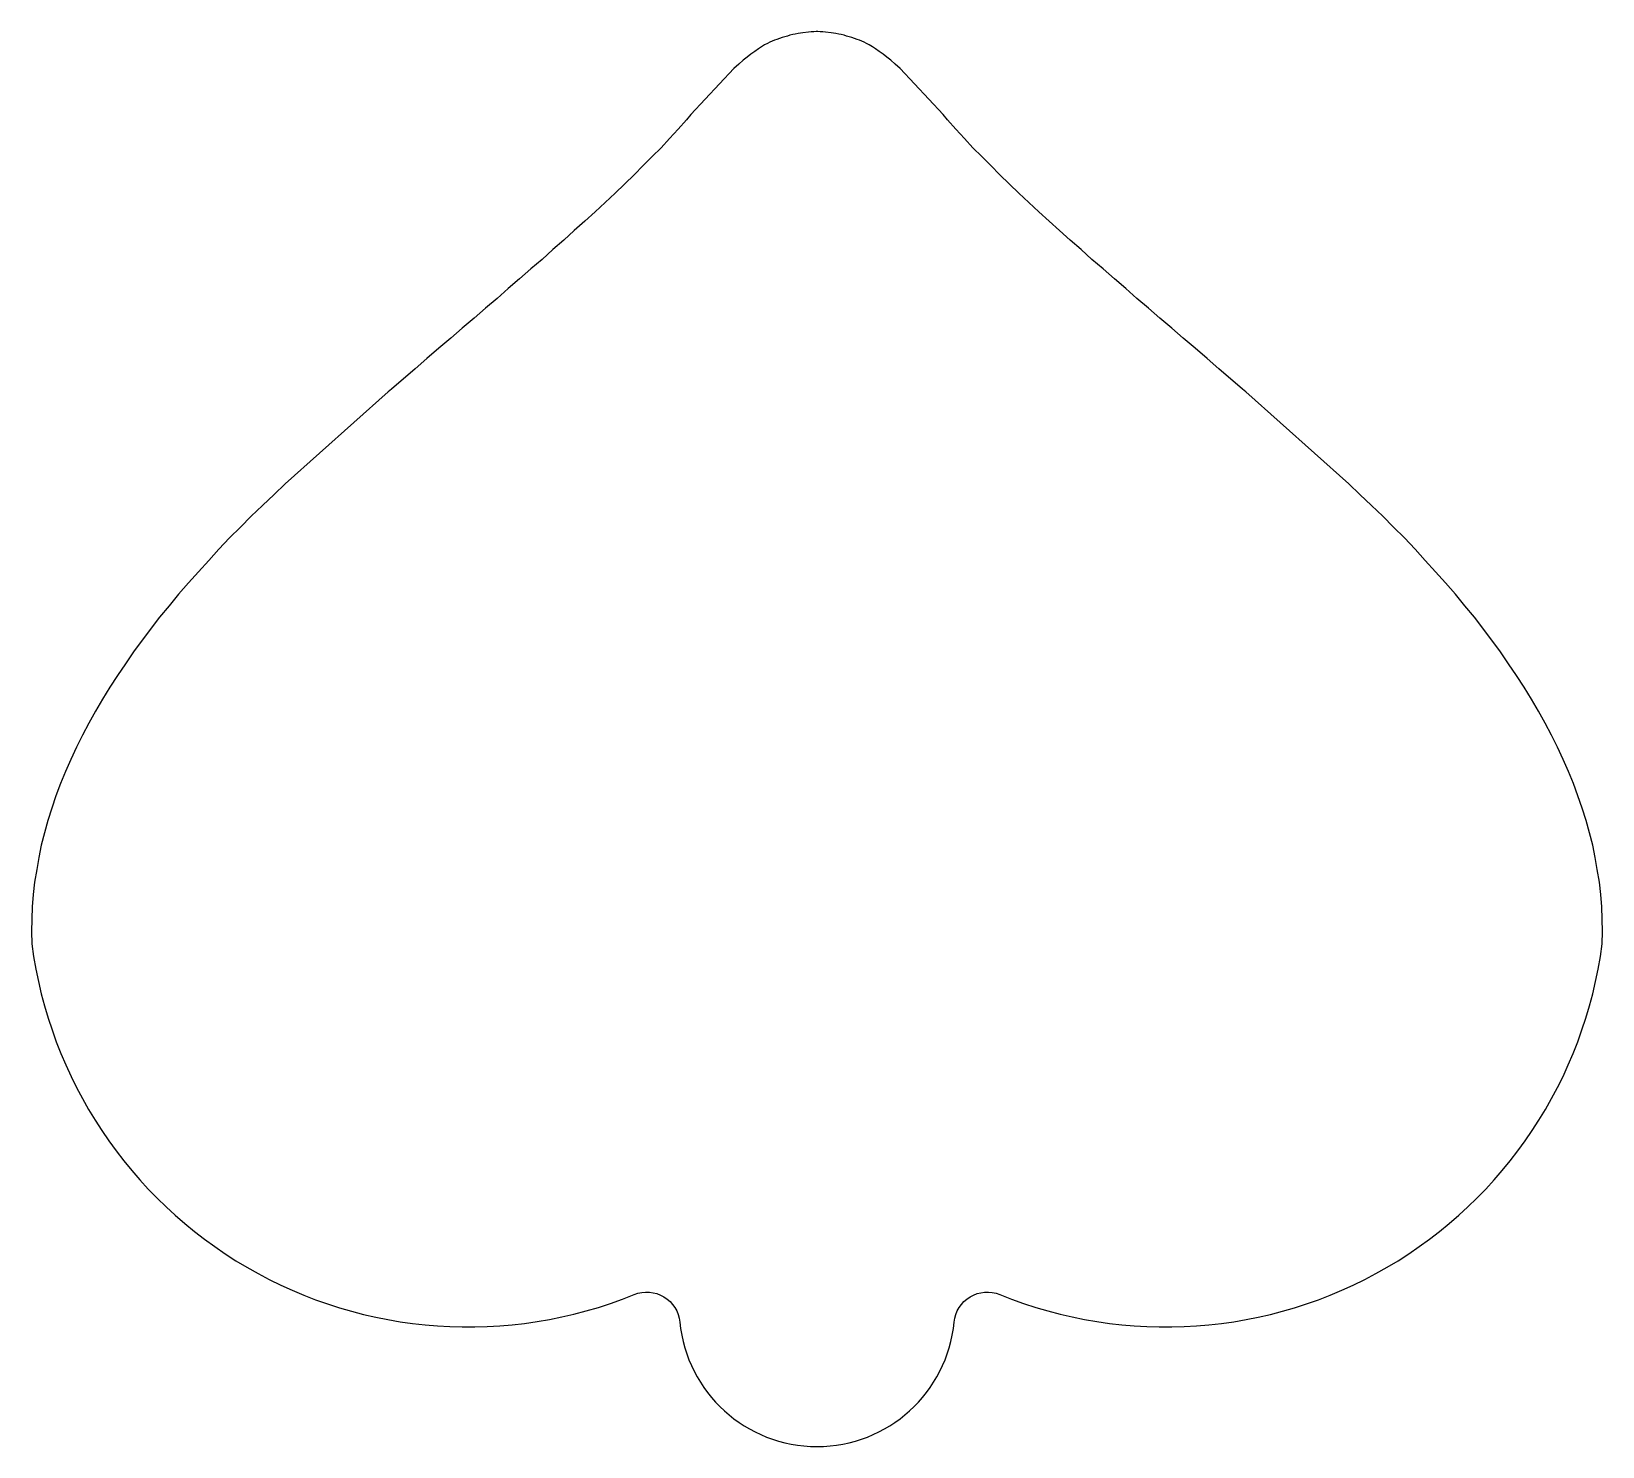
# Model space of a CAD drawing. Header units: millimetres. Extents: x -68.6 to -21.3, y 34.6 to 77.3.
import ezdxf

# ---------------------------------------------------------------- set-up
doc = ezdxf.new("R2010")
doc.units = ezdxf.units.MM
doc.layers.get('0').update_dxf_attribs({"linetype": 'CONTINUOUS'})

msp = doc.modelspace()

# ---------------------------------------------------------------- linework, layer by layer
msp.add_lwpolyline([(-49.1, 38.385, 0.907263), (-40.831, 38.385, -0.501718), (-39.459, 39.214, 0.491352), (-21.301, 49.779), (-21.301, 49.781), (-21.291, 50.151), (-21.312, 50.892), (-21.344, 51.262), (-21.386, 51.633), (-21.449, 52.014), (-21.513, 52.384), (-21.587, 52.755), (-21.682, 53.125), (-21.788, 53.496), (-21.905, 53.866), (-22.032, 54.236), (-22.169, 54.607), (-22.317, 54.967), (-22.476, 55.337), (-22.645, 55.707), (-22.825, 56.067), (-23.016, 56.427), (-23.217, 56.787), (-23.429, 57.147), (-23.651, 57.507), (-23.884, 57.866), (-24.127, 58.216), (-24.37, 58.576), (-24.624, 58.925), (-25.154, 59.623), (-25.439, 59.962), (-25.725, 60.311), (-26.021, 60.65), (-26.328, 60.989), (-26.635, 61.327), (-26.942, 61.666), (-27.26, 62.005), (-27.588, 62.333), (-27.916, 62.661), (-28.255, 62.989), (-28.604, 63.317), (-28.942, 63.634), (-32.045, 66.409), (-32.139, 66.492), (-32.858, 67.106), (-33.208, 67.413), (-33.567, 67.72), (-33.927, 68.026), (-34.276, 68.323), (-34.636, 68.63), (-34.975, 68.926), (-35.324, 69.222), (-35.663, 69.519), (-36.002, 69.815), (-36.34, 70.111), (-36.679, 70.397), (-37.007, 70.693), (-37.335, 70.979), (-37.653, 71.265), (-37.97, 71.551), (-38.277, 71.836), (-38.584, 72.112), (-38.88, 72.397), (-39.452, 72.948), (-39.727, 73.223), (-40.002, 73.498), (-40.267, 73.763), (-40.521, 74.038), (-40.785, 74.324), (-41.029, 74.599), (-41.165, 74.759), (-42.457, 76.154), (-42.606, 76.281), (-42.743, 76.398), (-42.86, 76.493), (-42.976, 76.578), (-43.092, 76.662), (-43.198, 76.737), (-43.293, 76.8), (-43.389, 76.864), (-43.473, 76.906), (-43.547, 76.938), (-43.611, 76.969), (-43.685, 77.001), (-43.759, 77.022), (-43.833, 77.054), (-43.918, 77.086), (-43.992, 77.107), (-44.077, 77.128), (-44.151, 77.149), (-44.235, 77.17), (-44.309, 77.181), (-44.394, 77.202), (-44.468, 77.213), (-44.542, 77.223), (-44.712, 77.245), (-44.786, 77.255), (-44.87, 77.255), (-44.944, 77.266, 0.002904), (-44.987, 77.266), (-45.061, 77.255), (-45.146, 77.255), (-45.22, 77.245), (-45.389, 77.223), (-45.463, 77.213), (-45.537, 77.202), (-45.622, 77.181), (-45.696, 77.17), (-45.781, 77.149), (-45.855, 77.128), (-45.939, 77.107), (-46.013, 77.086), (-46.098, 77.054), (-46.172, 77.022), (-46.246, 77.001), (-46.32, 76.969), (-46.384, 76.938), (-46.458, 76.906), (-46.543, 76.864), (-46.638, 76.8), (-46.733, 76.737), (-46.839, 76.662), (-46.955, 76.578), (-47.072, 76.493), (-47.188, 76.398), (-47.326, 76.281), (-47.474, 76.154), (-48.766, 74.759), (-48.903, 74.599), (-49.146, 74.324), (-49.411, 74.038), (-49.665, 73.763), (-49.929, 73.498), (-50.204, 73.223), (-50.48, 72.948), (-51.051, 72.397), (-51.347, 72.112), (-51.654, 71.836), (-51.961, 71.551), (-52.279, 71.265), (-52.596, 70.979), (-52.924, 70.693), (-53.252, 70.397), (-53.591, 70.111), (-53.93, 69.815), (-54.268, 69.519), (-54.607, 69.222), (-54.956, 68.926), (-55.295, 68.63), (-55.655, 68.323), (-56.004, 68.026), (-56.364, 67.72), (-56.724, 67.413), (-57.073, 67.106), (-57.793, 66.492), (-57.886, 66.409), (-60.989, 63.634), (-61.327, 63.317), (-61.677, 62.989), (-62.015, 62.661), (-62.343, 62.333), (-62.672, 62.005), (-62.989, 61.666), (-63.296, 61.327), (-63.603, 60.989), (-63.91, 60.65), (-64.206, 60.311), (-64.492, 59.962), (-64.778, 59.623), (-65.307, 58.925), (-65.561, 58.576), (-65.804, 58.216), (-66.048, 57.866), (-66.28, 57.507), (-66.503, 57.147), (-66.714, 56.787), (-66.915, 56.427), (-67.106, 56.067), (-67.286, 55.707), (-67.455, 55.337), (-67.614, 54.967), (-67.762, 54.607), (-67.9, 54.236), (-68.027, 53.866), (-68.143, 53.496), (-68.249, 53.125), (-68.344, 52.755), (-68.418, 52.384), (-68.482, 52.014), (-68.545, 51.633), (-68.588, 51.262), (-68.619, 50.892), (-68.641, 50.151), (-68.63, 49.781), (-68.63, 49.779, 0.491352), (-50.472, 39.214, -0.501718)], format="xyb", close=True)

doc.saveas('drawing.dxf')
